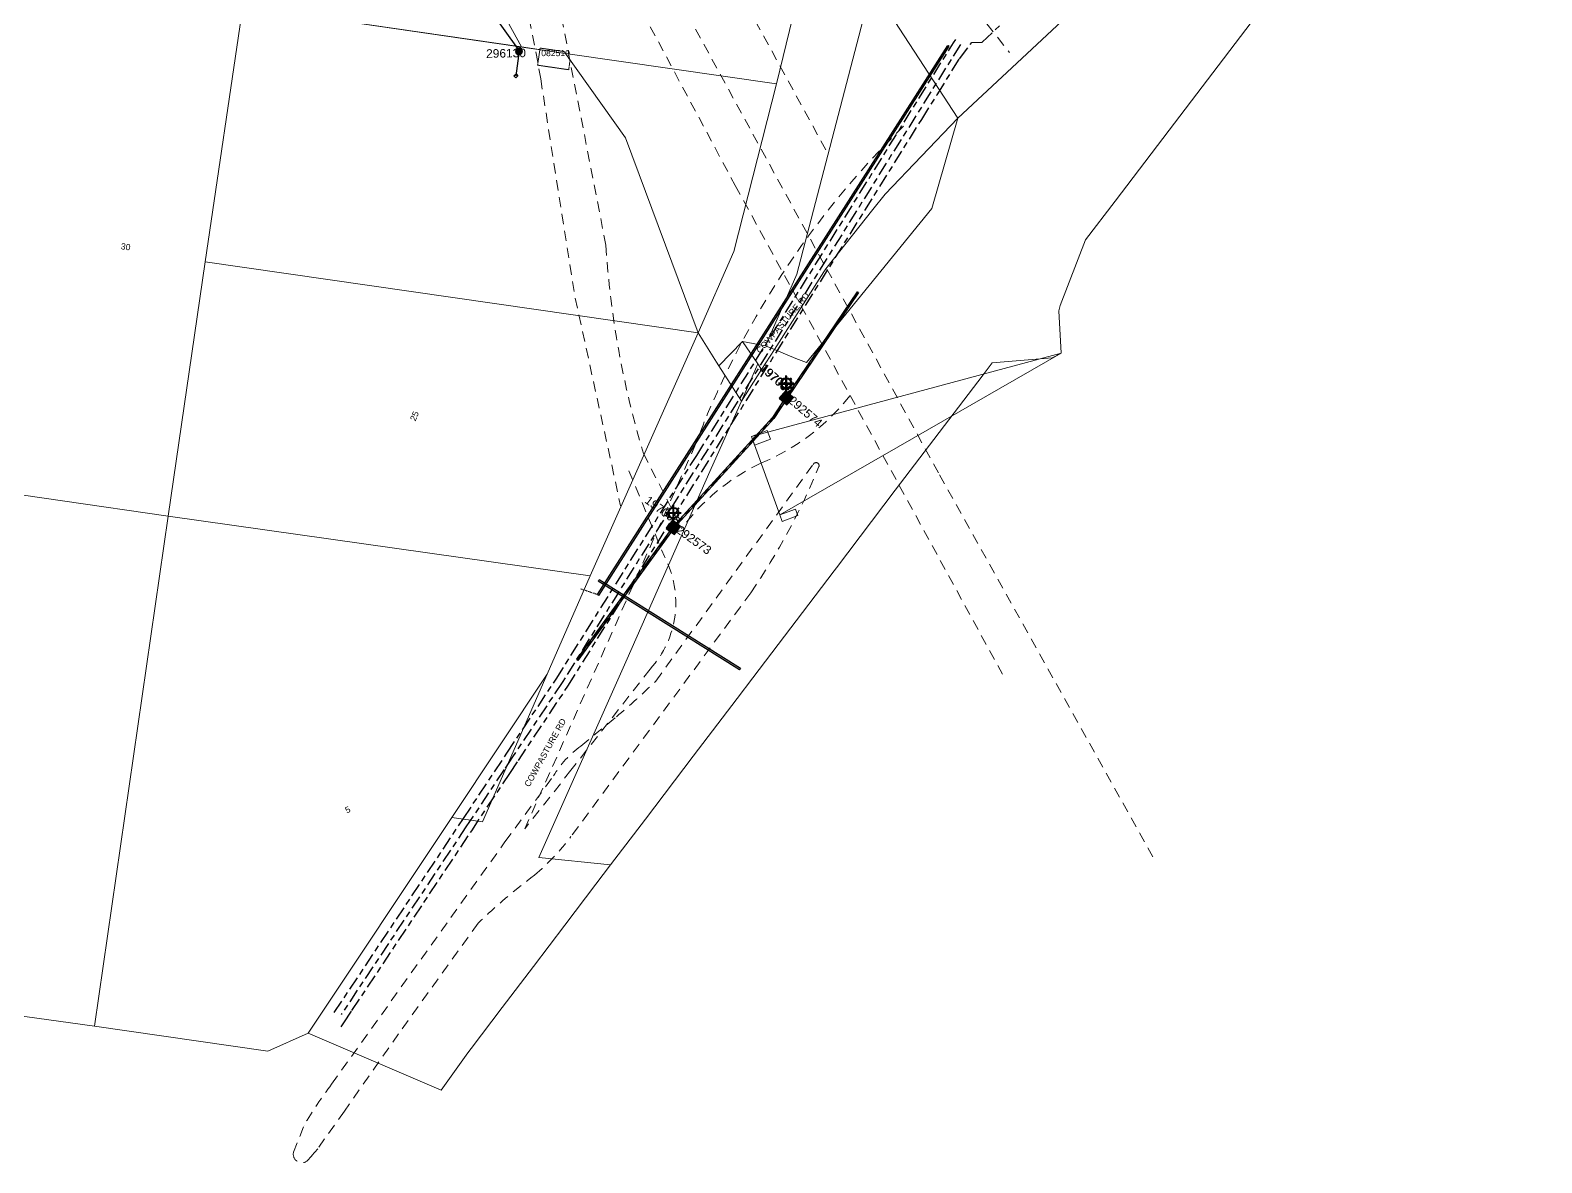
# Model space of a CAD drawing. Header units: metres. Extents: x 300545 to 301772, y 6244522 to 6246099.
# Drawn here: x 301242.1 to 301684.1, y 6244522.1 to 6244853.4 of the extents above; entities that cross this region are included whole.
import ezdxf
from ezdxf.enums import TextEntityAlignment as Align

# ---------------------------------------------------------------- set-up
doc = ezdxf.new("R2010")
doc.units = ezdxf.units.M
for name, pattern in [('Cable Exist UG', [8.2, 4, -1.2, 1.8, -1.2]), ('Dash', [5, 3, -2]), ('DASHED', [0.75, 0.5, -0.25]), ('HIDDEN', [0.375, 0.25, -0.125]), ('HIDDEN2', [0.1875, 0.125, -0.0625])]:
    doc.linetypes.add(name, pattern=pattern)
doc.layers.get('0').update_dxf_attribs({"color": 6})
for name, color, linetype, lineweight in [('Cadastre Developer_SP_EXT', 9, 'Continuous', 5), ('Cadastre Land Parcels_SP_EXT', 9, 'Continuous', 5), ('Cadastre Other Property_SP_EXT', 9, 'HIDDEN', 5), ('Cadastre Roads_SP_EXT', 9, 'Continuous', 5)]:
    doc.layers.add(name, color=color, linetype=linetype, lineweight=lineweight)
for name, color, linetype in [('Duct_SP_EXT', 7, 'Continuous'), ('Equip_SP_SL_EXT', 7, 'Continuous'), ('Mains_HV_EXT', 7, 'Continuous'), ('Mains_SL_EXT', 7, 'Continuous'), ('Services_SP_EXT', 7, 'Continuous'), ('SupportsOH_SP_TR_HV_LV_SL_EXT', 7, 'Continuous'), ('SupportsUG_SP_LV_SL_EXT', 7, 'Continuous')]:
    doc.layers.add(name, color=color, linetype=linetype)
doc.layers.add('UNKNOWN_FEATURES', color=1, linetype='DASHED', plot=False)
doc.styles.add('COLUMN_LABEL', font='arial.ttf')
doc.styles.add('iecARIAL', font='arial.ttf', dxfattribs={"height": 2})
doc.styles.add('POLE_LABEL', font='arial.ttf')
doc.styles.get("Standard").update_dxf_attribs({"font": 'arial.ttf'})

# ---------------------------------------------------------------- blocks, each defined once
blk = doc.blocks.new('COLUMN_EXT')
blk.add_hatch(color=256).paths.add_polyline_path([(-1.49, 1.48), (-1.49, -1.49), (1.48, -1.49), (1.48, 1.48)])
blk.add_lwpolyline([(-1.49, -1.49), (1.48, -1.49), (1.48, 1.48), (-1.49, 1.48)], close=True)
for tag, height, style, flags, p in [('STRUCTURE_PLANT_NUMBER', 0.2, 'POLE_LABEL', 9, (1.81, 0.03)), ('ASSET_NUM', 2.5, 'COLUMN_LABEL', 8, (2, 2)), ('STREET_CODE', 0.2, 'COLUMN_LABEL', 9, (1.81, -0.2))]:
    blk.add_attdef(tag, text='', height=height, dxfattribs=dict(style=style, flags=flags)).set_placement(p, align=Align.MIDDLE_LEFT)
at = {"flags": 1}
blk.add_attdef('Z', (1.81, -2.35), '', height=0.2, dxfattribs=at)
at = {"flags": 9}
for tag, p in [('COLUMN_TYPE', (1.81, -0.4)), ('OWNED_BY', (1.81, -0.6)), ('STATE', (1.81, -0.8)), ('USAGE', (1.81, -1)), ('STREETNAME', (1.81, -1.6)), ('SUBURB', (1.81, -1.8)), ('LEGEND', (1.81, -1.2)), ('LOCATION', (1.81, -1.4)), ('NOTES', (1.81, -2))]:
    blk.add_attdef(tag, text='', height=0.2, dxfattribs=at).set_placement(p, align=Align.MIDDLE_LEFT)
blk = doc.blocks.new('SL_LANTERN_EXT')
at = {"lineweight": 40}
for p, q in [((-1.46, 5.68), (-1.06, 5.28)), ((0, 1.97), (0, 6.47)), ((1.46, 5.68), (1.06, 5.28)), ((-2.25, 4.22), (2.25, 4.22)), ((-1.46, 2.76), (-1.06, 3.16)), ((0, 0), (0, 2.72)), ((1.46, 2.76), (1.06, 3.16))]:
    blk.add_line(p, q, dxfattribs=at)
blk.add_circle((0, 4.22), 1.5, dxfattribs=at)
at = {"style": 'iecARIAL', "flags": 8}
blk.add_attdef('ASSET_NUM', (1.5, 1.5), '', height=2.5, dxfattribs=at)
for tag, p, height, flags in [('OPERATING_VOLTAGE', (0.98, -1.65), 0.2, 9), ('ORIENTATION', (0.98, -1.85), 0.2, 9), ('OWNED_BY', (0.98, -2.05), 0.2, 9), ('STATE', (0.98, -2.25), 0.2, 9), ('CONSTRUCTED_VOLTAGE', (0.98, -0.65), 0.2, 9), ('CONTROL_TYPE', (0.98, -0.85), 0.2, 9), ('LANTERN_PURPOSE', (0.98, -1.05), 0.2, 9), ('LANTERN_TYPE', (0.98, -1.25), 0.2, 9), ('NO_PHASES', (0.98, -1.45), 0.2, 9), ('USAGE', (0.98, -2.45), 0.2, 9), ('CEXIST', (0.98, -2.65), 0.2, 9), ('CNEW', (0.98, -2.85), 0.2, 9), ('CNUMBER', (0.98, -3.05), 0.2, 9), ('CREMOVE', (0.98, -3.25), 0.2, 9), ('CREPLACE', (0.98, -3.45), 0.2, 9), ('LKINGHEIGHT', (0.98, -3.65), 0.2, 9), ('LBRACKET', (0.98, -3.85), 0.2, 9), ('LBRACKETVOCAB', (0.98, -4.05), 0.2, 9), ('LCATEGORY', (0.98, -4.25), 0.2, 9), ('LCHARGE1', (0.98, -4.45), 0.2, 9), ('LNUMBER', (2.18, -3.25), 2.5, 8), ('LCHARGE1PERCENT', (0.98, -4.65), 0.2, 9), ('LCHARGE2', (0.98, -4.85), 0.2, 9), ('LCHARGE2PERCENT', (0.98, -5.05), 0.2, 9), ('LCHARGE3', (0.98, -5.25), 0.2, 9), ('LCHARGE3PERCENT', (0.98, -5.45), 0.2, 9), ('LEXIST', (0.98, -5.65), 0.2, 9), ('LLAMP', (0.98, -5.85), 0.2, 9), ('LLAMPVOCAB', (0.98, -6.05), 0.2, 9), ('LMAST', (0.98, -6.25), 0.2, 9), ('LMASTVOCAB', (0.98, -6.45), 0.2, 9), ('LNEW', (0.98, -6.65), 0.2, 9), ('LANTNUMBER', (0.98, -6.85), 0.2, 9), ('LOUTREACH', (0.98, -7.25), 0.2, 9), ('LOUTREACHVOCAB', (0.98, -7.45), 0.2, 9), ('LRATECODE', (0.98, -7.65), 0.2, 9), ('LREMOVE', (0.98, -7.85), 0.2, 9), ('LREPLACE', (0.98, -8.05), 0.2, 9), ('LTYPE', (0.98, -8.25), 0.2, 9), ('LTYPEVOCAB', (0.98, -8.45), 0.2, 9), ('LEGEND', (0.98, -8.65), 0.2, 9), ('LOCATION', (0.98, -8.85), 0.2, 9), ('STREETNAME', (0.98, -9.25), 0.2, 9), ('SUBURB', (0.98, -9.45), 0.2, 1), ('NOTES', (0.98, -9.05), 0.2, 9)]:
    blk.add_attdef(tag, p, '', height=height, dxfattribs=dict(flags=flags))
blk = doc.blocks.new('CCP_EXT')
blk.add_wipeout([(0, 0.57), (0.57, 0), (0, -0.57), (-0.57, 0)])
blk.add_lwpolyline([(-0.57, 0), (0, 0.57), (0.57, 0), (0, -0.57), (-0.57, 0)])
at = {"flags": 1}
blk.add_attdef('Z', (0, 0), '', height=0.2, dxfattribs=at)
at = {"flags": 9}
for tag, p in [('CCP_TYPE', (0, 0)), ('CONSTRUCTED_VOLTAGE', (0, -0.2)), ('OPERATING_VOLTAGE', (0, -0.6)), ('ORIENTATION', (0, -0.8)), ('OWNED_BY', (0, -1)), ('STATE', (0, -1.8)), ('NO_PHASES', (0, -0.4)), ('USAGE', (0, -1.2)), ('LEGEND', (0, -1.4)), ('LIFE_SUPPORT', (0, -1.6)), ('NOTES', (0, -2))]:
    blk.add_attdef(tag, text='', height=0.2, dxfattribs=at).set_placement(p, align=Align.MIDDLE_LEFT)
blk = doc.blocks.new('POLE_EXT')
blk.add_hatch(color=256).paths.add_polyline_path([(-1, 0, 1), (1, 0, 1)])
blk.add_lwpolyline([(-1, 0, 1), (1, 0, 1)], format="xyb", close=True)
for tag, height, flags, p in [('pNumber', 2.5, 8, (-17.84, 2.07)), ('OWNED_BY', 0.2, 9, (1.35, -0.4)), ('SPECIAL_USE', 0.2, 9, (1.35, -0.8)), ('STATE', 0.2, 9, (1.35, -1)), ('cLV', 0.2, 9, (1.35, -1.4)), ('hDepth', 0.2, 9, (1.35, -1.6)), ('hDia', 0.2, 9, (1.35, -1.8)), ('cHV', 0.2, 9, (1.35, -2)), ('cLinedev', 0.2, 9, (1.35, -3.4)), ('pExisting', 0.2, 9, (1.35, -3.8)), ('pFooting', 0.2, 9, (1.35, -4.4)), ('PARENT', 0.2, 9, (1.35, -0.6)), ('USAGE', 0.2, 9, (1.35, -1.2)), ('LBRACKET', 0.2, 9, (1.35, -2.2)), ('LExisting', 0.2, 9, (1.35, -2.4)), ('LANTNUMBER', 0.2, 9, (1.35, -2.6)), ('LOther', 0.2, 9, (1.35, -2.8)), ('LRemove', 0.2, 9, (1.35, -3)), ('LEGEND', 0.2, 9, (1.35, -3.2)), ('LOCATION', 0.2, 9, (1.35, -3.6)), ('PFNUMBER', 0.2, 9, (1.35, -4)), ('NEWPFNUMBER', 0.2, 9, (1.35, -4.2)), ('pNew', 0.2, 9, (1.35, -4.6)), ('pRelocate', 0.2, 9, (1.35, -5)), ('pRemove', 0.2, 9, (1.35, -5.2)), ('pReplace', 0.2, 9, (1.35, -5.4)), ('pStay', 0.2, 9, (1.35, -5.6)), ('pType', 0.2, 9, (1.35, -5.8)), ('cspan', 0.2, 9, (1.35, -6)), ('STREETNAME', 0.2, 9, (1.35, -6.2)), ('SUBURB', 0.2, 9, (1.35, -6.4)), ('OPERATED_BY', 0.2, 9, (1.36, -7.01)), ('NOTES', 0.2, 9, (1.35, -6.6)), ('MAINTAINED_BY', 0.2, 9, (1.36, -6.81))]:
    blk.add_attdef(tag, text='', height=height, dxfattribs=dict(flags=flags)).set_placement(p, align=Align.MIDDLE_LEFT)
at = {"style": 'POLE_LABEL'}
for tag, height, flags, p in [('STRUCTURE_PLANT_NUMBER', 0.2, 9, (1.35, 0.03)), ('ASSET_NUM', 2.5, 8, (2, 2)), ('STREET_CODE', 0.2, 9, (1.35, -0.2))]:
    blk.add_attdef(tag, text='', height=height, dxfattribs=dict(at, flags=flags)).set_placement(p, align=Align.MIDDLE_LEFT)
at = {"flags": 1}
blk.add_attdef('Z', (1.35, -7.33), '', height=0.2, dxfattribs=at)

msp = doc.modelspace()

# ---------------------------------------------------------------- linework, layer by layer
at = {"layer": 'Cadastre Developer_SP_EXT', "linetype": 'Dash'}
for points in [[(301365.75, 6245072.44), (301442.74, 6244963.28), (301509.34, 6244870.93), (301528.45, 6244846.87)], [(301410.42, 6244790.53), (301397.35, 6244857.71)], [(301391.35, 6244839.19), (301401.45, 6244775.1), (301414.73, 6244714.26)], [(301423.34, 6244666.5), (301400.2, 6244636.96), (301386.7, 6244619.81), (301436.23, 6244731.33)], [(301421.43, 6244729.61), (301432.57, 6244707.68)], [(301417.17, 6244724.56), (301427.52, 6244699.48)]]:
    msp.add_lwpolyline(points, dxfattribs=at)
for points in [[(301436.23, 6244731.33, -0.10941), (301497.44, 6244825.33)], [(301421.43, 6244729.61, -0.057737), (301410.42, 6244790.53)], [(301455.7, 6244726.79, 0.130836), (301481.7, 6244746.46)], [(301324.45, 6244524.21), (301322.96, 6244522.56), (301322.96, 6244522.56, -0.674453), (301319.07, 6244525.19), (301319.07, 6244525.19), (301322.16, 6244533.09), (301322.16, 6244533.09, -0.029829), (301330.23, 6244545.11), (301330.23, 6244545.11), (301380.9, 6244615.99), (301395.11, 6244635.28), (301395.11, 6244635.28, -0.103615), (301403.08, 6244644.01), (301403.08, 6244644.01), (301413.49, 6244652.6), (301413.49, 6244652.6, 0.020527), (301425.01, 6244663.06), (301425.01, 6244663.06), (301471.06, 6244726.41), (301471.06, 6244726.41, -0.971583), (301472.7, 6244725.77), (301472.7, 6244725.77, -0.051952), (301452.8, 6244688.89), (301452.8, 6244688.89), (301400.19, 6244617.53), (301400.19, 6244617.53, -0.054142), (301389.59, 6244606.27), (301389.59, 6244606.27, 0.033648), (301373.08, 6244592.21), (301373.08, 6244592.21), (301349.8, 6244559.84), (301333.96, 6244537.26), (301326.15, 6244526.25), (301324.48, 6244524.22)], [(301432.57, 6244707.68, -0.123092), (301455.7, 6244726.79)], [(301427.52, 6244699.48, -0.315751), (301423.34, 6244666.5)]]:
    msp.add_lwpolyline(points, format="xyb", dxfattribs=at)
at = {"layer": 'Cadastre Land Parcels_SP_EXT', "linetype": 'Continuous'}
for points in [[(301615.5, 6244923.2), (301533.46, 6244846.53), (301513.34, 6244827.71), (301505.75, 6244801.27), (301469.1, 6244756.25), (301465.91, 6244757.42), (301459.68, 6244760.06), (301455.91, 6244754.15), (301450.05, 6244744.94), (301441.21, 6244725.22), (301416.26, 6244668.64), (301390.82, 6244611.45), (301411.77, 6244609.24), (301421.97, 6244622.66), (301435.97, 6244641.09), (301448.76, 6244657.92), (301453.4, 6244664.02), (301477.14, 6244695.28), (301477.82, 6244696.19), (301495.02, 6244718.84), (301520.71, 6244752.64), (301523.39, 6244756.16), (301540.88, 6244757.59), (301543.57, 6244758.97), (301452.99, 6244734.61), (301457.61, 6244736.33), (301458.52, 6244733.8), (301453.9, 6244732.07), (301452.99, 6244734.61), (301461.24, 6244711.65), (301465.87, 6244713.37), (301466.54, 6244711.49), (301461.92, 6244709.77), (301461.24, 6244711.65), (301543.57, 6244758.97), (301542.88, 6244771.36), (301543.2, 6244772.87), (301550.68, 6244792.12), (301559.28, 6244803.38), (301575.13, 6244824.19), (301684.07, 6244967.45)], [(301216.55, 6244568.28), (301260.85, 6244562.09), (301282.41, 6244711.31), (301282.41, 6244711.31), (301220.57, 6244720.24)]]:
    msp.add_lwpolyline(points, dxfattribs=at)
for points in [[(301465.08, 6244857.33), (301453.39, 6244859.02), (301373.65, 6244870.6), (301385.73, 6244848.53), (301398.6, 6244846.66), (301460.33, 6244837.71), (301465.08, 6244857.33)], [(301220.57, 6244720.24), (301282.41, 6244711.31), (301293.21, 6244785.69), (301304.3, 6244860.35), (301242.1, 6244869.38), (301220.57, 6244720.24)], [(301398.6, 6244846.66), (301304.3, 6244860.35), (301293.21, 6244785.69), (301437.43, 6244764.96), (301416.15, 6244821.99), (301398.6, 6244846.66)], [(301466.27, 6244782.11), (301486.2, 6244858.8), (301465.92, 6244860.58), (301465.61, 6244859.41), (301465.08, 6244857.33), (301460.33, 6244837.71), (301447.81, 6244788.72), (301437.42, 6244764.96), (301442.79, 6244756.34), (301443.45, 6244755.29), (301450.36, 6244762.41), (301457.13, 6244761.14), (301466.27, 6244782.11)], [(301474.14, 6244782.73), (301474.71, 6244783.6), (301488.5, 6244800.99), (301492.06, 6244805.49), (301513.34, 6244827.71), (301493.48, 6244858.19), (301486.2, 6244858.8), (301466.27, 6244782.11), (301457.13, 6244761.14), (301459.68, 6244760.06), (301474.14, 6244782.73)], [(301460.33, 6244837.71), (301398.6, 6244846.66), (301416.15, 6244821.99), (301437.43, 6244764.96), (301447.81, 6244788.72), (301460.33, 6244837.71)], [(301505.75, 6244801.27), (301513.34, 6244827.71), (301492.06, 6244805.49), (301488.5, 6244800.99), (301474.71, 6244783.6), (301474.14, 6244782.73), (301459.68, 6244760.06), (301465.91, 6244757.42), (301469.1, 6244756.25), (301505.75, 6244801.27)], [(301405.81, 6244693.79), (301437.43, 6244764.96), (301293.21, 6244785.69), (301282.41, 6244711.31), (301405.81, 6244693.79)], [(301454.8, 6244755.8), (301450.36, 6244762.41), (301443.45, 6244755.29), (301450.05, 6244744.94), (301454.8, 6244755.8)], [(301455.91, 6244754.15), (301454.8, 6244755.8), (301450.05, 6244744.94), (301455.91, 6244754.15)], [(301458.52, 6244733.8), (301457.61, 6244736.33), (301452.99, 6244734.61), (301453.9, 6244732.07), (301458.52, 6244733.8)], [(301365.35, 6244623.15), (301393.24, 6244665.07), (301405.81, 6244693.79), (301282.41, 6244711.31), (301260.85, 6244562.09), (301311.59, 6244554.74), (301323.37, 6244560.02), (301365.35, 6244623.15)], [(301466.54, 6244711.49), (301465.87, 6244713.37), (301461.24, 6244711.65), (301461.92, 6244709.77), (301466.54, 6244711.49)]]:
    msp.add_lwpolyline(points, close=True, dxfattribs=at)
at = {"layer": 'Cadastre Other Property_SP_EXT', "linetype": 'HIDDEN2'}
msp.add_lwpolyline([(301398.19, 6244847.2), (301391.17, 6244848.2), (301390.45, 6244843.2), (301399.55, 6244841.88), (301399.94, 6244844.74), (301398.19, 6244847.2)], close=True, dxfattribs=at)
at = {"layer": 'Cadastre Roads_SP_EXT', "linetype": 'Continuous'}
for points in [[(301373.65, 6244870.6), (301306.45, 6244880.34), (301244.41, 6244889.47), (301242.1, 6244869.38), (301304.29, 6244860.35), (301385.73, 6244848.53), (301373.65, 6244870.6)], [(301416.26, 6244668.64), (301441.21, 6244725.22), (301450.05, 6244744.94), (301443.45, 6244755.29), (301442.79, 6244756.34), (301437.42, 6244764.96), (301405.81, 6244693.78), (301393.24, 6244665.07), (301374.33, 6244621.86), (301365.35, 6244623.15), (301323.37, 6244560.02), (301362.25, 6244543.35), (301370.02, 6244554.3), (301370.99, 6244555.58), (301380.12, 6244567.59), (301389.25, 6244579.59), (301398.37, 6244591.6), (301407.5, 6244603.61), (301411.77, 6244609.24), (301390.82, 6244611.45), (301416.26, 6244668.64)], [(301459.68, 6244760.06), (301457.13, 6244761.14), (301450.36, 6244762.41), (301454.8, 6244755.8), (301455.91, 6244754.15), (301459.68, 6244760.06)]]:
    msp.add_lwpolyline(points, close=True, dxfattribs=at)
at = {"layer": 'Duct_SP_EXT'}
for p, q in [((301407.97, 6244688.34), (301510.41, 6244848.98)), ((301408.37, 6244688.08), (301510.81, 6244848.72)), ((301510.41, 6244848.98), (301510.61, 6244848.85)), ((301510.81, 6244848.72), (301510.61, 6244848.85)), ((301483.85, 6244776.94), (301462.99, 6244746.05)), ((301484.25, 6244776.67), (301463.38, 6244745.78)), ((301483.85, 6244776.94), (301484.05, 6244776.8)), ((301484.25, 6244776.67), (301484.05, 6244776.8)), ((301462.98, 6244746.04), (301459.11, 6244740.17)), ((301463.38, 6244745.77), (301459.49, 6244739.88)), ((301462.99, 6244746.05), (301462.98, 6244746.04)), ((301462.98, 6244746.04), (301463.18, 6244745.9)), ((301462.99, 6244746.05), (301463.19, 6244745.91)), ((301462.99, 6244746.05), (301463.19, 6244745.91)), ((301463.38, 6244745.77), (301463.18, 6244745.9)), ((301463.39, 6244745.78), (301463.19, 6244745.91)), ((301463.38, 6244745.78), (301463.19, 6244745.91)), ((301463.39, 6244745.78), (301463.38, 6244745.77)), ((301459.11, 6244740.17), (301429.99, 6244708.15)), ((301459.49, 6244739.88), (301430.35, 6244707.83)), ((301459.11, 6244740.17), (301459.3, 6244740.02)), ((301459.49, 6244739.88), (301459.3, 6244740.02)), ((301429.98, 6244708.13), (301401.84, 6244669.35)), ((301430.37, 6244707.85), (301402.23, 6244669.07)), ((301429.98, 6244708.13), (301430.17, 6244707.99)), ((301429.99, 6244708.15), (301430.17, 6244707.99)), ((301430.37, 6244707.85), (301430.17, 6244707.99)), ((301430.35, 6244707.83), (301430.17, 6244707.99)), ((301408.2, 6244692.28), (301408.33, 6244692.48)), ((301449.51, 6244666.29), (301408.2, 6244692.28)), ((301408.46, 6244692.68), (301408.33, 6244692.48)), ((301449.77, 6244666.7), (301408.46, 6244692.68)), ((301407.97, 6244688.34), (301408.17, 6244688.21)), ((301408.37, 6244688.08), (301408.17, 6244688.21)), ((301401.84, 6244669.35), (301402.04, 6244669.21)), ((301402.23, 6244669.07), (301402.04, 6244669.21)), ((301449.51, 6244666.29), (301449.64, 6244666.5)), ((301449.77, 6244666.7), (301449.64, 6244666.5))]:
    msp.add_line(p, q, dxfattribs=at)
at = {"layer": 'Mains_SL_EXT', "linetype": 'Cable Exist UG'}
for points in [[(301463.18, 6244745.9), (301484.06, 6244776.81)], [(301430.17, 6244707.99), (301452.77, 6244732.82), (301459.4, 6244740.21), (301463.18, 6244745.9)], [(301402.01, 6244669.17), (301430.17, 6244707.99)]]:
    msp.add_lwpolyline(points, dxfattribs=at)
at = {"layer": 'UNKNOWN_FEATURES'}
msp.add_lwpolyline([(301407.75, 6244688.39), (301403.06, 6244689.97)], dxfattribs=at)

# ---------------------------------------------------------------- block references
at = {"layer": 'Equip_SP_SL_EXT'}
ref = msp.add_blockref('SL_LANTERN_EXT', (301463.14, 6244745.95), dxfattribs=at)
ref.add_attrib('ASSET_NUM', '197008', dxfattribs={"layer": '0', "height": 2.5, "rotation": 317.9984, "style": 'iecARIAL'}).set_placement((301464.64, 6244747.45), align=Align.MIDDLE_RIGHT)
ref = msp.add_blockref('SL_LANTERN_EXT', (301463.22, 6244745.81), dxfattribs=at)
ref.add_attrib('ASSET_NUM', '197007', dxfattribs={"layer": '0', "height": 2.5, "rotation": 317.8449, "style": 'iecARIAL'}).set_placement((301464.72, 6244747.31), align=Align.MIDDLE_RIGHT)
ref = msp.add_blockref('SL_LANTERN_EXT', (301430.17, 6244707.99), dxfattribs=at)
ref.add_attrib('ASSET_NUM', '197006', dxfattribs={"layer": '0', "height": 2.5, "rotation": 323.5837, "style": 'iecARIAL'}).set_placement((301431.67, 6244709.49), align=Align.MIDDLE_RIGHT)
at = {"layer": 'SupportsOH_SP_TR_HV_LV_SL_EXT'}
ref = msp.add_blockref('POLE_EXT', (301385.02, 6244847.3), dxfattribs=at)
ref.add_attrib('ASSET_NUM', '296130', dxfattribs={"layer": '0', "height": 2.5, "rotation": 1, "style": 'POLE_LABEL'}).set_placement((301387.02, 6244848.05), align=Align.TOP_RIGHT)
at = {"layer": 'SupportsUG_SP_LV_SL_EXT'}
ref = msp.add_blockref('COLUMN_EXT', (301463.18, 6244745.9), dxfattribs=dict(at, rotation=318.012787507406))
ref.add_attrib('ASSET_NUM', '292574', dxfattribs={"layer": '0', "height": 2.5, "rotation": 319.0792, "style": 'COLUMN_LABEL'}).set_placement((301465.18, 6244746.65), align=Align.TOP_LEFT)
ref = msp.add_blockref('COLUMN_EXT', (301430.17, 6244707.99), dxfattribs=dict(at, rotation=323.1301023728323))
ref.add_attrib('ASSET_NUM', '292573', dxfattribs={"layer": '0', "height": 2.5, "rotation": 324.0476, "style": 'COLUMN_LABEL'}).set_placement((301432.17, 6244708.74), align=Align.TOP_LEFT)

# ---------------------------------------------------------------- texts
at = {"layer": 'Cadastre Land Parcels_SP_EXT'}
for s, rotation, p in [('30', 352.1766, (301268.51, 6244789.39)), ('25', 66.4304, (301354.71, 6244738.93)), ('5', 24.1, (301334.66, 6244624.31))]:
    msp.add_text(s, height=1.8, rotation=rotation, dxfattribs=at).set_placement(p)
at = {"layer": 'Cadastre Other Property_SP_EXT'}
msp.add_text('082510', height=1.8, dxfattribs=at).set_placement((301391.51, 6244845.85))
at = {"layer": 'Cadastre Roads_SP_EXT'}
for rotation, p in [(49.5739, (301455.58, 6244758.71)), (61.0203, (301388.04, 6244631.9))]:
    msp.add_text('COWPASTURE RD', height=1.8, rotation=rotation, dxfattribs=at).set_placement(p)

# ---------------------------------------------------------------- next in the draw order: block references
at = {"layer": 'Services_SP_EXT', "rotation": 85.66235011616922}
msp.add_blockref('CCP_EXT', (301384.11, 6244840.09), dxfattribs=at)

# ---------------------------------------------------------------- next in the draw order: linework, layer by layer
at = {"layer": 'Cadastre Developer_SP_EXT', "linetype": 'Dash'}
for points in [[(301136.7, 6245418.59), (301154.68, 6245383.4), (301225.13, 6245248.13), (301310.94, 6245085.49), (301422.24, 6244880.1), (301507.92, 6244723.39), (301570.6, 6244611.28)], [(301474.72, 6244818.44), (301284.85, 6245165.88)], [(301375.98, 6244925.5), (301345.54, 6244999.92), (301448.25, 6244808), (301526.39, 6244665.04)]]:
    msp.add_lwpolyline(points, dxfattribs=at)
msp.add_lwpolyline([(301372.44, 6244911.89, -0.043984), (301391.35, 6244839.19)], format="xyb", dxfattribs=at)
at = {"layer": 'Mains_HV_EXT', "linetype": 'Cable Exist UG'}
msp.add_lwpolyline([(301333.02, 6244561.9), (301333.83, 6244563.11), (301336.18, 6244566.65), (301336.18, 6244566.65), (301371.18, 6244619.28), (301382.33, 6244636.05), (301384.82, 6244639.77), (301399.33, 6244661.58), (301502.76, 6244827.35), (301507.27, 6244834.57), (301507.27, 6244834.57), (301513.82, 6244845.08), (301517.39, 6244849.84), (301517.39, 6244849.84), (301520.44, 6244849.96), (301612.3, 6244935.87), (301610.33, 6244948.69), (301610.33, 6244948.69), (301611.58, 6244952.07), (301612.36, 6244954.21), (301613.22, 6244956.46), (301613.69, 6244958.33), (301613.69, 6244958.33, 0.085269), (301614.3, 6244966.41)], format="xyb", dxfattribs=at)
for points in [[(301331.01, 6244566.08), (301368.77, 6244622.86), (301368.77, 6244622.86), (301381.49, 6244641.99), (301381.49, 6244641.99), (301395.85, 6244663.6), (301436.97, 6244729.06), (301436.97, 6244729.06), (301512.05, 6244849.75), (301512.05, 6244849.75), (301512.73, 6244850.76)], [(301514.09, 6244849.28), (301397.65, 6244662.66), (301383.15, 6244640.88), (301380.67, 6244637.15), (301369.51, 6244620.38), (301332.99, 6244565.47)]]:
    msp.add_lwpolyline(points, dxfattribs=at)
at = {"layer": 'Services_SP_EXT'}
msp.add_lwpolyline([(301371.04, 6244867.08), (301385.03, 6244847.37), (301384.11, 6244840.09)], dxfattribs=at)

doc.saveas('drawing.dxf')
